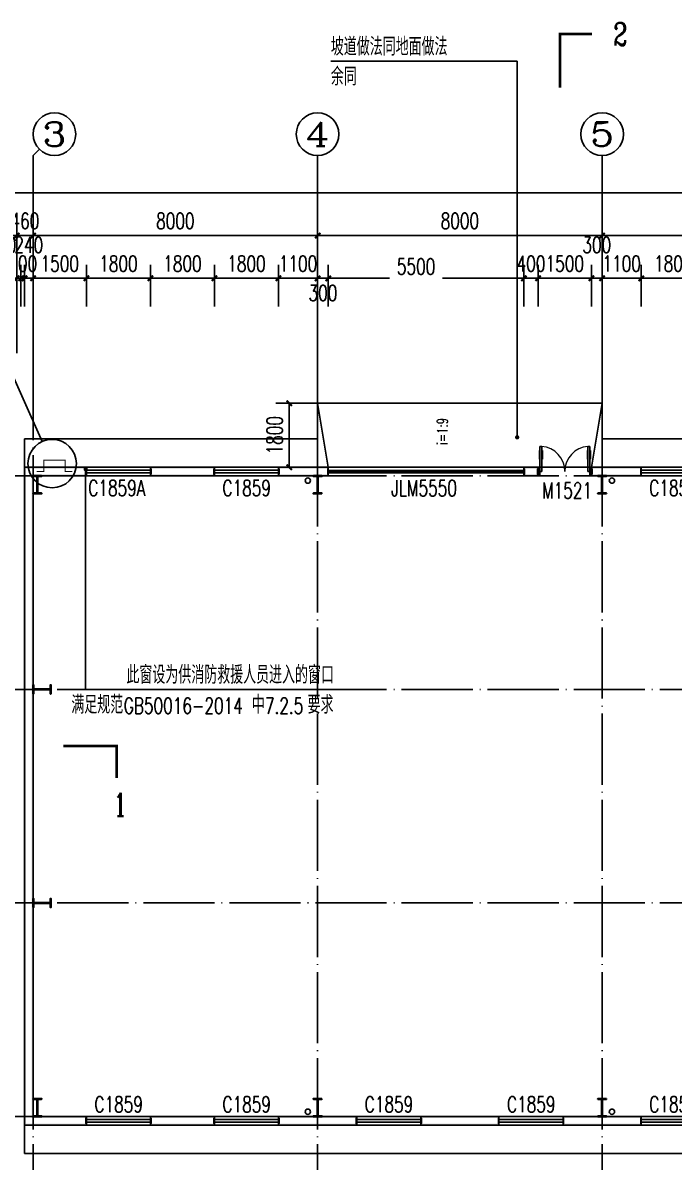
# Model space of a CAD drawing. Header units: millimetres. Extents: x 4279522 to 4437387, y 18981343 to 19528009.
# Drawn here: x 4354752 to 4373069, y 19355522 to 19387533 of the extents above; entities that cross this region are included whole.
import ezdxf
from ezdxf.enums import TextEntityAlignment as Align

# ---------------------------------------------------------------- set-up
doc = ezdxf.new("R2010")
doc.units = ezdxf.units.MM
doc.header["$LTSCALE"] = 1000
doc.header["$MEASUREMENT"] = 0
doc.linetypes.add('DASH', pattern=[0.35, 0.25, -0.1])
doc.linetypes.add('DOTE', pattern=[2.42, 2, -0.2, 0.02, -0.2])
doc.layers.get('Defpoints').update_dxf_attribs({"color": 1})
for name, color, linetype in [('AXIS_TEXT', 7, 'Continuous'), ('AXIS_外部', 171, 'Continuous'), ('DIM_IDEN', 171, 'Continuous'), ('DIM_LEAD', 145, 'Continuous'), ('DIM_SYMB', 165, 'Continuous'), ('DOOR_FIRE', 140, 'Continuous'), ('DOOR_FIRE_TEXT', 7, 'Continuous'), ('DOTE', 250, 'DOTE'), ('GROUND', 150, 'Continuous'), ('PUB_DIM', 161, 'Continuous'), ('PUB_TEXT', 7, 'Continuous'), ('PUB_WALL', 9, 'Continuous'), ('VPIPE-雨水', 4, 'Continuous'), ('WALL', 9, 'Continuous'), ('WINDOW', 140, 'Continuous'), ('WINDOW_TEXT', 7, 'Continuous')]:
    doc.layers.add(name, color=color, linetype=linetype)
doc.layers.add('Pkpm_柱子', color=3, linetype='Continuous', lineweight=35)
doc.styles.add('_TCH_AXIS', font='COMPLEX', dxfattribs={"bigfont": 'GBCBIG'})
doc.styles.add('_TCH_DIM', font='SIMPLEX', dxfattribs={"bigfont": 'GBCBIG'})
doc.styles.add('_TCH_DIM_T3', font='SIMPLEX', dxfattribs={"width": 0.705882, "bigfont": 'GBCBIG'})
doc.styles.add('_TCH_LABEL', font='COMPLEX', dxfattribs={"bigfont": 'GBCBIG'})
doc.styles.add('_TCH_WINDOW', font='SIMPLEX', dxfattribs={"height": 3.5, "bigfont": 'GBCBIG'})
doc.styles.add('COMPLEX', font='COMPLEX')
doc.dimstyles.new('_TCH_ARCH&&150', dxfattribs={"dimtxt": 446.25, "dimasz": 150, "dimexe": 375, "dimexo": 450, "dimgap": 189.375, "dimtad": 1, "dimdec": 0, "dimzin": 0, "dimdsep": 46, "dimtxsty": '_TCH_DIM_T3', "dimblk": 'ARCHTICK', "dimcen": 0.09, "dimclrt": 7, "dimazin": 2, "dimtfac": 1, "dimtdec": 0, "dimtix": 1, "dimtmove": 2, "dimatfit": 3, "dimfxl": 0, "dimtolj": 1, "dimtzin": 0, "dimarcsym": 0})

# ---------------------------------------------------------------- blocks, each defined once
blk = doc.blocks.new('_ArchTick')
at = {"color": 0, "linetype": 'ByBlock', "const_width": 0.4}
blk.add_lwpolyline([(-0.5, -0.5), (0.5, 0.5)], dxfattribs=at)
blk = doc.blocks.new('*D316')
at = {"layer": 'Defpoints', "color": 0}
for p in [(4362246, 19376845), (4363492, 19376845), (4363492, 19375045)]:
    blk.add_point(p, dxfattribs=at)
at = {"layer": 'PUB_DIM', "color": 0, "lineweight": -2}
for p, q in [((4363042, 19376845), (4361871, 19376845)), ((4362246, 19375045), (4362246, 19376845)), ((4363042, 19375045), (4361871, 19375045))]:
    blk.add_line(p, q, dxfattribs=at)
at = {"layer": 'PUB_DIM', "color": 0, "lineweight": -2, "xscale": 150, "yscale": 150, "zscale": 150}
for p, rotation in [((4362246, 19376845), 90), ((4362246, 19375045), 270)]:
    blk.add_blockref('_ArchTick', p, dxfattribs=dict(at, rotation=rotation))
at = {"layer": 'PUB_DIM', "color": 7, "insert": (4361834, 19375945), "char_height": 446.2, "attachment_point": 5, "rotation": 90, "style": '_TCH_DIM_T3'}
blk.add_mtext('\\A1;1800', dxfattribs=at)
blk = doc.blocks.new('*D348')
at = {"layer": 'Defpoints', "color": 0}
for p in [(4373942, 19380355), (4372142, 19379109), (4373942, 19379109)]:
    blk.add_point(p, dxfattribs=at)
at = {"layer": 'PUB_DIM', "color": 0, "lineweight": -2}
for p, q in [((4372142, 19379559), (4372142, 19380730)), ((4373942, 19379559), (4373942, 19380730)), ((4372142, 19380355), (4373942, 19380355))]:
    blk.add_line(p, q, dxfattribs=at)
at = {"layer": 'PUB_DIM', "color": 0, "lineweight": -2, "xscale": 150, "yscale": 150, "zscale": 150, "rotation": 180}
blk.add_blockref('_ArchTick', (4372142, 19380355), dxfattribs=at)
at = {"layer": 'PUB_DIM', "color": 0, "lineweight": -2, "xscale": 150, "yscale": 150, "zscale": 150}
blk.add_blockref('_ArchTick', (4373942, 19380355), dxfattribs=at)
at = {"layer": 'PUB_DIM', "color": 7, "insert": (4373042, 19380767), "char_height": 446.2, "attachment_point": 5, "style": '_TCH_DIM_T3'}
blk.add_mtext('\\A1;1800', dxfattribs=at)
blk = doc.blocks.new('*D349')
at = {"layer": 'Defpoints', "color": 0}
for p in [(4372142, 19380355), (4371042, 19379109), (4372142, 19379109)]:
    blk.add_point(p, dxfattribs=at)
at = {"layer": 'PUB_DIM', "color": 0, "lineweight": -2}
for p, q in [((4371042, 19379559), (4371042, 19380730)), ((4372142, 19379559), (4372142, 19380730)), ((4371042, 19380355), (4370892, 19380355)), ((4371042, 19380355), (4372142, 19380355)), ((4372142, 19380355), (4372292, 19380355))]:
    blk.add_line(p, q, dxfattribs=at)
at = {"layer": 'PUB_DIM', "color": 0, "lineweight": -2, "xscale": 150, "yscale": 150, "zscale": 150}
blk.add_blockref('_ArchTick', (4371042, 19380355), dxfattribs=at)
at = {"layer": 'PUB_DIM', "color": 0, "lineweight": -2, "xscale": 150, "yscale": 150, "zscale": 150, "rotation": 180}
blk.add_blockref('_ArchTick', (4372142, 19380355), dxfattribs=at)
at = {"layer": 'PUB_DIM', "color": 7, "insert": (4371592, 19380767), "char_height": 446.2, "attachment_point": 5, "style": '_TCH_DIM_T3'}
blk.add_mtext('\\A1;1100', dxfattribs=at)
blk = doc.blocks.new('*D350')
at = {"layer": 'Defpoints', "color": 0}
for p in [(4371042, 19380355), (4370742, 19379109), (4371042, 19379109)]:
    blk.add_point(p, dxfattribs=at)
at = {"layer": 'PUB_DIM', "color": 0, "lineweight": -2}
for p, q in [((4370742, 19379559), (4370742, 19380730)), ((4371042, 19379559), (4371042, 19380730)), ((4370742, 19380355), (4370592, 19380355)), ((4370742, 19380355), (4371042, 19380355)), ((4371042, 19380355), (4371192, 19380355))]:
    blk.add_line(p, q, dxfattribs=at)
at = {"layer": 'PUB_DIM', "color": 0, "lineweight": -2, "xscale": 150, "yscale": 150, "zscale": 150}
blk.add_blockref('_ArchTick', (4370742, 19380355), dxfattribs=at)
at = {"layer": 'PUB_DIM', "color": 0, "lineweight": -2, "xscale": 150, "yscale": 150, "zscale": 150, "rotation": 180}
blk.add_blockref('_ArchTick', (4371042, 19380355), dxfattribs=at)
at = {"layer": 'PUB_DIM', "color": 7, "insert": (4370892, 19381292), "char_height": 446.2, "attachment_point": 5, "style": '_TCH_DIM_T3'}
blk.add_mtext('\\A1;300', dxfattribs=at)
blk = doc.blocks.new('*D351')
at = {"layer": 'Defpoints', "color": 0}
for p in [(4370742, 19380355), (4369242, 19379109), (4370742, 19379109)]:
    blk.add_point(p, dxfattribs=at)
at = {"layer": 'PUB_DIM', "color": 0, "lineweight": -2}
for p, q in [((4369242, 19379559), (4369242, 19380730)), ((4370742, 19379559), (4370742, 19380730)), ((4369242, 19380355), (4370742, 19380355))]:
    blk.add_line(p, q, dxfattribs=at)
at = {"layer": 'PUB_DIM', "color": 0, "lineweight": -2, "xscale": 150, "yscale": 150, "zscale": 150, "rotation": 180}
blk.add_blockref('_ArchTick', (4369242, 19380355), dxfattribs=at)
at = {"layer": 'PUB_DIM', "color": 0, "lineweight": -2, "xscale": 150, "yscale": 150, "zscale": 150}
blk.add_blockref('_ArchTick', (4370742, 19380355), dxfattribs=at)
at = {"layer": 'PUB_DIM', "color": 7, "insert": (4369992, 19380767), "char_height": 446.2, "attachment_point": 5, "style": '_TCH_DIM_T3'}
blk.add_mtext('\\A1;1500', dxfattribs=at)
blk = doc.blocks.new('*D352')
at = {"layer": 'Defpoints', "color": 0}
for p in [(4369242, 19380355), (4368842, 19379109), (4369242, 19379109)]:
    blk.add_point(p, dxfattribs=at)
at = {"layer": 'PUB_DIM', "color": 0, "lineweight": -2}
for p, q in [((4368842, 19379559), (4368842, 19380730)), ((4369242, 19379559), (4369242, 19380730)), ((4368842, 19380355), (4368692, 19380355)), ((4368842, 19380355), (4369242, 19380355)), ((4369242, 19380355), (4369392, 19380355))]:
    blk.add_line(p, q, dxfattribs=at)
at = {"layer": 'PUB_DIM', "color": 0, "lineweight": -2, "xscale": 150, "yscale": 150, "zscale": 150}
blk.add_blockref('_ArchTick', (4368842, 19380355), dxfattribs=at)
at = {"layer": 'PUB_DIM', "color": 0, "lineweight": -2, "xscale": 150, "yscale": 150, "zscale": 150, "rotation": 180}
blk.add_blockref('_ArchTick', (4369242, 19380355), dxfattribs=at)
at = {"layer": 'PUB_DIM', "color": 7, "insert": (4369042, 19380767), "char_height": 446.2, "attachment_point": 5, "style": '_TCH_DIM_T3'}
blk.add_mtext('\\A1;400', dxfattribs=at)
blk = doc.blocks.new('*D353')
at = {"layer": 'Defpoints', "color": 0}
for p in [(4368842, 19380355), (4363342, 19379109), (4368842, 19379109)]:
    blk.add_point(p, dxfattribs=at)
at = {"layer": 'PUB_DIM', "color": 0, "lineweight": -2}
for p, q in [((4363342, 19379559), (4363342, 19380730)), ((4368842, 19379559), (4368842, 19380730)), ((4363342, 19380355), (4365067, 19380355)), ((4368842, 19380355), (4366555, 19380355))]:
    blk.add_line(p, q, dxfattribs=at)
at = {"layer": 'PUB_DIM', "color": 0, "lineweight": -2, "xscale": 150, "yscale": 150, "zscale": 150, "rotation": 180}
blk.add_blockref('_ArchTick', (4363342, 19380355), dxfattribs=at)
at = {"layer": 'PUB_DIM', "color": 0, "lineweight": -2, "xscale": 150, "yscale": 150, "zscale": 150}
blk.add_blockref('_ArchTick', (4368842, 19380355), dxfattribs=at)
at = {"layer": 'PUB_DIM', "color": 7, "insert": (4365811, 19380685), "char_height": 446.2, "attachment_point": 5, "style": '_TCH_DIM_T3'}
blk.add_mtext('\\A1;5500', dxfattribs=at)
blk = doc.blocks.new('*D354')
at = {"layer": 'Defpoints', "color": 0}
for p in [(4363342, 19380355), (4363042, 19379109), (4363342, 19379109)]:
    blk.add_point(p, dxfattribs=at)
at = {"layer": 'PUB_DIM', "color": 0, "lineweight": -2}
for p, q in [((4363042, 19379559), (4363042, 19380730)), ((4363342, 19379559), (4363342, 19380730)), ((4363042, 19380355), (4362892, 19380355)), ((4363042, 19380355), (4363342, 19380355)), ((4363342, 19380355), (4363492, 19380355))]:
    blk.add_line(p, q, dxfattribs=at)
at = {"layer": 'PUB_DIM', "color": 0, "lineweight": -2, "xscale": 150, "yscale": 150, "zscale": 150}
blk.add_blockref('_ArchTick', (4363042, 19380355), dxfattribs=at)
at = {"layer": 'PUB_DIM', "color": 0, "lineweight": -2, "xscale": 150, "yscale": 150, "zscale": 150, "rotation": 180}
blk.add_blockref('_ArchTick', (4363342, 19380355), dxfattribs=at)
at = {"layer": 'PUB_DIM', "color": 7, "insert": (4363192, 19379942), "char_height": 446.2, "attachment_point": 5, "style": '_TCH_DIM_T3'}
blk.add_mtext('\\A1;300', dxfattribs=at)
blk = doc.blocks.new('*D355')
at = {"layer": 'Defpoints', "color": 0}
for p in [(4363042, 19380355), (4361942, 19379109), (4363042, 19379109)]:
    blk.add_point(p, dxfattribs=at)
at = {"layer": 'PUB_DIM', "color": 0, "lineweight": -2}
for p, q in [((4361942, 19379559), (4361942, 19380730)), ((4363042, 19379559), (4363042, 19380730)), ((4361942, 19380355), (4361792, 19380355)), ((4361942, 19380355), (4363042, 19380355)), ((4363042, 19380355), (4363192, 19380355))]:
    blk.add_line(p, q, dxfattribs=at)
at = {"layer": 'PUB_DIM', "color": 0, "lineweight": -2, "xscale": 150, "yscale": 150, "zscale": 150}
blk.add_blockref('_ArchTick', (4361942, 19380355), dxfattribs=at)
at = {"layer": 'PUB_DIM', "color": 0, "lineweight": -2, "xscale": 150, "yscale": 150, "zscale": 150, "rotation": 180}
blk.add_blockref('_ArchTick', (4363042, 19380355), dxfattribs=at)
at = {"layer": 'PUB_DIM', "color": 7, "insert": (4362492, 19380767), "char_height": 446.2, "attachment_point": 5, "style": '_TCH_DIM_T3'}
blk.add_mtext('\\A1;1100', dxfattribs=at)
blk = doc.blocks.new('*D356')
at = {"layer": 'Defpoints', "color": 0}
for p in [(4361942, 19380355), (4360142, 19379109), (4361942, 19379109)]:
    blk.add_point(p, dxfattribs=at)
at = {"layer": 'PUB_DIM', "color": 0, "lineweight": -2}
for p, q in [((4360142, 19379559), (4360142, 19380730)), ((4361942, 19379559), (4361942, 19380730)), ((4360142, 19380355), (4361942, 19380355))]:
    blk.add_line(p, q, dxfattribs=at)
at = {"layer": 'PUB_DIM', "color": 0, "lineweight": -2, "xscale": 150, "yscale": 150, "zscale": 150, "rotation": 180}
blk.add_blockref('_ArchTick', (4360142, 19380355), dxfattribs=at)
at = {"layer": 'PUB_DIM', "color": 0, "lineweight": -2, "xscale": 150, "yscale": 150, "zscale": 150}
blk.add_blockref('_ArchTick', (4361942, 19380355), dxfattribs=at)
at = {"layer": 'PUB_DIM', "color": 7, "insert": (4361042, 19380767), "char_height": 446.2, "attachment_point": 5, "style": '_TCH_DIM_T3'}
blk.add_mtext('\\A1;1800', dxfattribs=at)
blk = doc.blocks.new('*D357')
at = {"layer": 'Defpoints', "color": 0}
for p in [(4360142, 19380355), (4358342, 19379109), (4360142, 19379109)]:
    blk.add_point(p, dxfattribs=at)
at = {"layer": 'PUB_DIM', "color": 0, "lineweight": -2}
for p, q in [((4358342, 19379559), (4358342, 19380730)), ((4360142, 19379559), (4360142, 19380730)), ((4358342, 19380355), (4360142, 19380355))]:
    blk.add_line(p, q, dxfattribs=at)
at = {"layer": 'PUB_DIM', "color": 0, "lineweight": -2, "xscale": 150, "yscale": 150, "zscale": 150, "rotation": 180}
blk.add_blockref('_ArchTick', (4358342, 19380355), dxfattribs=at)
at = {"layer": 'PUB_DIM', "color": 0, "lineweight": -2, "xscale": 150, "yscale": 150, "zscale": 150}
blk.add_blockref('_ArchTick', (4360142, 19380355), dxfattribs=at)
at = {"layer": 'PUB_DIM', "color": 7, "insert": (4359242, 19380767), "char_height": 446.2, "attachment_point": 5, "style": '_TCH_DIM_T3'}
blk.add_mtext('\\A1;1800', dxfattribs=at)
blk = doc.blocks.new('*D358')
at = {"layer": 'Defpoints', "color": 0}
for p in [(4358342, 19380355), (4356542, 19379109), (4358342, 19379109)]:
    blk.add_point(p, dxfattribs=at)
at = {"layer": 'PUB_DIM', "color": 0, "lineweight": -2}
for p, q in [((4356542, 19379559), (4356542, 19380730)), ((4358342, 19379559), (4358342, 19380730)), ((4356542, 19380355), (4358342, 19380355))]:
    blk.add_line(p, q, dxfattribs=at)
at = {"layer": 'PUB_DIM', "color": 0, "lineweight": -2, "xscale": 150, "yscale": 150, "zscale": 150, "rotation": 180}
blk.add_blockref('_ArchTick', (4356542, 19380355), dxfattribs=at)
at = {"layer": 'PUB_DIM', "color": 0, "lineweight": -2, "xscale": 150, "yscale": 150, "zscale": 150}
blk.add_blockref('_ArchTick', (4358342, 19380355), dxfattribs=at)
at = {"layer": 'PUB_DIM', "color": 7, "insert": (4357442, 19380767), "char_height": 446.2, "attachment_point": 5, "style": '_TCH_DIM_T3'}
blk.add_mtext('\\A1;1800', dxfattribs=at)
blk = doc.blocks.new('*D359')
at = {"layer": 'Defpoints', "color": 0}
for p in [(4356542, 19380355), (4355042, 19379109), (4356542, 19379109)]:
    blk.add_point(p, dxfattribs=at)
at = {"layer": 'PUB_DIM', "color": 0, "lineweight": -2}
for p, q in [((4355042, 19379559), (4355042, 19380730)), ((4356542, 19379559), (4356542, 19380730)), ((4355042, 19380355), (4356542, 19380355))]:
    blk.add_line(p, q, dxfattribs=at)
at = {"layer": 'PUB_DIM', "color": 0, "lineweight": -2, "xscale": 150, "yscale": 150, "zscale": 150, "rotation": 180}
blk.add_blockref('_ArchTick', (4355042, 19380355), dxfattribs=at)
at = {"layer": 'PUB_DIM', "color": 0, "lineweight": -2, "xscale": 150, "yscale": 150, "zscale": 150}
blk.add_blockref('_ArchTick', (4356542, 19380355), dxfattribs=at)
at = {"layer": 'PUB_DIM', "color": 7, "insert": (4355792, 19380767), "char_height": 446.2, "attachment_point": 5, "style": '_TCH_DIM_T3'}
blk.add_mtext('\\A1;1500', dxfattribs=at)
blk = doc.blocks.new('*D360')
at = {"layer": 'Defpoints', "color": 0}
for p in [(4355042, 19380355), (4354802, 19379109), (4355042, 19379109)]:
    blk.add_point(p, dxfattribs=at)
at = {"layer": 'PUB_DIM', "color": 0, "lineweight": -2}
for p, q in [((4354802, 19379559), (4354802, 19380730)), ((4355042, 19379559), (4355042, 19380730)), ((4354802, 19380355), (4354652, 19380355)), ((4354802, 19380355), (4355042, 19380355)), ((4355042, 19380355), (4355192, 19380355))]:
    blk.add_line(p, q, dxfattribs=at)
at = {"layer": 'PUB_DIM', "color": 0, "lineweight": -2, "xscale": 150, "yscale": 150, "zscale": 150}
blk.add_blockref('_ArchTick', (4354802, 19380355), dxfattribs=at)
at = {"layer": 'PUB_DIM', "color": 0, "lineweight": -2, "xscale": 150, "yscale": 150, "zscale": 150, "rotation": 180}
blk.add_blockref('_ArchTick', (4355042, 19380355), dxfattribs=at)
at = {"layer": 'PUB_DIM', "color": 7, "insert": (4354922, 19381292), "char_height": 446.2, "attachment_point": 5, "style": '_TCH_DIM_T3'}
blk.add_mtext('\\A1;240', dxfattribs=at)
blk = doc.blocks.new('*D361')
at = {"layer": 'Defpoints', "color": 0}
for p in [(4354802, 19380355), (4354702, 19379109), (4354802, 19379109)]:
    blk.add_point(p, dxfattribs=at)
at = {"layer": 'PUB_DIM', "color": 0, "lineweight": -2}
for p, q in [((4354702, 19379559), (4354702, 19380730)), ((4354802, 19379559), (4354802, 19380730)), ((4354702, 19380355), (4354552, 19380355)), ((4354702, 19380355), (4354802, 19380355)), ((4354802, 19380355), (4354952, 19380355))]:
    blk.add_line(p, q, dxfattribs=at)
at = {"layer": 'PUB_DIM', "color": 0, "lineweight": -2, "xscale": 150, "yscale": 150, "zscale": 150}
blk.add_blockref('_ArchTick', (4354702, 19380355), dxfattribs=at)
at = {"layer": 'PUB_DIM', "color": 0, "lineweight": -2, "xscale": 150, "yscale": 150, "zscale": 150, "rotation": 180}
blk.add_blockref('_ArchTick', (4354802, 19380355), dxfattribs=at)
at = {"layer": 'PUB_DIM', "color": 7, "insert": (4354752, 19380767), "char_height": 446.2, "attachment_point": 5, "style": '_TCH_DIM_T3'}
blk.add_mtext('\\A1;100', dxfattribs=at)
blk = doc.blocks.new('*D362')
at = {"layer": 'Defpoints', "color": 0}
for p in [(4354702, 19380355), (4354582, 19379109), (4354702, 19379109)]:
    blk.add_point(p, dxfattribs=at)
at = {"layer": 'PUB_DIM', "color": 0, "lineweight": -2}
for p, q in [((4354582, 19379559), (4354582, 19380730)), ((4354702, 19379559), (4354702, 19380730)), ((4354582, 19380355), (4354432, 19380355)), ((4354582, 19380355), (4354702, 19380355)), ((4354702, 19380355), (4354852, 19380355))]:
    blk.add_line(p, q, dxfattribs=at)
at = {"layer": 'PUB_DIM', "color": 0, "lineweight": -2, "xscale": 150, "yscale": 150, "zscale": 150}
blk.add_blockref('_ArchTick', (4354582, 19380355), dxfattribs=at)
at = {"layer": 'PUB_DIM', "color": 0, "lineweight": -2, "xscale": 150, "yscale": 150, "zscale": 150, "rotation": 180}
blk.add_blockref('_ArchTick', (4354702, 19380355), dxfattribs=at)
at = {"layer": 'PUB_DIM', "color": 7, "insert": (4354165, 19381292), "char_height": 446.2, "attachment_point": 5, "style": '_TCH_DIM_T3'}
blk.add_mtext('\\A1;120', dxfattribs=at)
blk = doc.blocks.new('*D367')
at = {"layer": 'AXIS_外部', "color": 0, "lineweight": -2}
for p, q in [((4354582, 19378255), (4354582, 19381930)), ((4355042, 19378255), (4355042, 19381930)), ((4354582, 19381555), (4354432, 19381555)), ((4354582, 19381555), (4355042, 19381555)), ((4355042, 19381555), (4355192, 19381555))]:
    blk.add_line(p, q, dxfattribs=at)
at = {"layer": 'Defpoints', "color": 0}
for p in [(4355042, 19381555), (4354582, 19377805), (4355042, 19377805)]:
    blk.add_point(p, dxfattribs=at)
at = {"layer": 'AXIS_外部', "color": 0, "lineweight": -2, "xscale": 150, "yscale": 150, "zscale": 150}
blk.add_blockref('_ArchTick', (4354582, 19381555), dxfattribs=at)
at = {"layer": 'AXIS_外部', "color": 0, "lineweight": -2, "xscale": 150, "yscale": 150, "zscale": 150, "rotation": 180}
blk.add_blockref('_ArchTick', (4355042, 19381555), dxfattribs=at)
at = {"layer": 'AXIS_外部', "color": 7, "insert": (4354812, 19381967), "char_height": 446.2, "attachment_point": 5, "style": '_TCH_DIM_T3'}
blk.add_mtext('\\A1;460', dxfattribs=at)
blk = doc.blocks.new('*D368')
at = {"layer": 'AXIS_外部', "color": 0, "lineweight": -2}
for p, q in [((4355042, 19378255), (4355042, 19381930)), ((4363042, 19378255), (4363042, 19381930)), ((4355042, 19381555), (4363042, 19381555))]:
    blk.add_line(p, q, dxfattribs=at)
at = {"layer": 'Defpoints', "color": 0}
for p in [(4363042, 19381555), (4355042, 19377805), (4363042, 19377805)]:
    blk.add_point(p, dxfattribs=at)
at = {"layer": 'AXIS_外部', "color": 0, "lineweight": -2, "xscale": 150, "yscale": 150, "zscale": 150, "rotation": 180}
blk.add_blockref('_ArchTick', (4355042, 19381555), dxfattribs=at)
at = {"layer": 'AXIS_外部', "color": 0, "lineweight": -2, "xscale": 150, "yscale": 150, "zscale": 150}
blk.add_blockref('_ArchTick', (4363042, 19381555), dxfattribs=at)
at = {"layer": 'AXIS_外部', "color": 7, "insert": (4359042, 19381967), "char_height": 446.2, "attachment_point": 5, "style": '_TCH_DIM_T3'}
blk.add_mtext('\\A1;8000', dxfattribs=at)
blk = doc.blocks.new('*D369')
at = {"layer": 'AXIS_外部', "color": 0, "lineweight": -2}
for p, q in [((4363042, 19378255), (4363042, 19381930)), ((4371042, 19378255), (4371042, 19381930)), ((4363042, 19381555), (4371042, 19381555))]:
    blk.add_line(p, q, dxfattribs=at)
at = {"layer": 'Defpoints', "color": 0}
for p in [(4371042, 19381555), (4363042, 19377805), (4371042, 19377805)]:
    blk.add_point(p, dxfattribs=at)
at = {"layer": 'AXIS_外部', "color": 0, "lineweight": -2, "xscale": 150, "yscale": 150, "zscale": 150, "rotation": 180}
blk.add_blockref('_ArchTick', (4363042, 19381555), dxfattribs=at)
at = {"layer": 'AXIS_外部', "color": 0, "lineweight": -2, "xscale": 150, "yscale": 150, "zscale": 150}
blk.add_blockref('_ArchTick', (4371042, 19381555), dxfattribs=at)
at = {"layer": 'AXIS_外部', "color": 7, "insert": (4367042, 19381967), "char_height": 446.2, "attachment_point": 5, "style": '_TCH_DIM_T3'}
blk.add_mtext('\\A1;8000', dxfattribs=at)
blk = doc.blocks.new('*D370')
at = {"layer": 'AXIS_外部', "color": 0, "lineweight": -2}
for p, q in [((4371042, 19378255), (4371042, 19381930)), ((4379042, 19378255), (4379042, 19381930)), ((4371042, 19381555), (4379042, 19381555))]:
    blk.add_line(p, q, dxfattribs=at)
at = {"layer": 'Defpoints', "color": 0}
for p in [(4379042, 19381555), (4371042, 19377805), (4379042, 19377805)]:
    blk.add_point(p, dxfattribs=at)
at = {"layer": 'AXIS_外部', "color": 0, "lineweight": -2, "xscale": 150, "yscale": 150, "zscale": 150, "rotation": 180}
blk.add_blockref('_ArchTick', (4371042, 19381555), dxfattribs=at)
at = {"layer": 'AXIS_外部', "color": 0, "lineweight": -2, "xscale": 150, "yscale": 150, "zscale": 150}
blk.add_blockref('_ArchTick', (4379042, 19381555), dxfattribs=at)
at = {"layer": 'AXIS_外部', "color": 7, "insert": (4375042, 19381967), "char_height": 446.2, "attachment_point": 5, "style": '_TCH_DIM_T3'}
blk.add_mtext('\\A1;8000', dxfattribs=at)
blk = doc.blocks.new('*D376')
at = {"layer": 'AXIS_外部', "color": 0, "lineweight": -2}
for p, q in [((4348582, 19378255), (4348582, 19383130)), ((4411282, 19378255), (4411282, 19383130)), ((4348582, 19382755), (4411282, 19382755))]:
    blk.add_line(p, q, dxfattribs=at)
at = {"layer": 'Defpoints', "color": 0}
for p in [(4411282, 19382755), (4348582, 19377805), (4411282, 19377805)]:
    blk.add_point(p, dxfattribs=at)
at = {"layer": 'AXIS_外部', "color": 0, "lineweight": -2, "xscale": 150, "yscale": 150, "zscale": 150, "rotation": 180}
blk.add_blockref('_ArchTick', (4348582, 19382755), dxfattribs=at)
at = {"layer": 'AXIS_外部', "color": 0, "lineweight": -2, "xscale": 150, "yscale": 150, "zscale": 150}
blk.add_blockref('_ArchTick', (4411282, 19382755), dxfattribs=at)
at = {"layer": 'AXIS_外部', "color": 7, "insert": (4379932, 19383167), "char_height": 446.2, "attachment_point": 5, "style": '_TCH_DIM_T3'}
blk.add_mtext('\\A1;62700', dxfattribs=at)
blk = doc.blocks.new('$WINLIB2D$00000001')
for p, q in [((-0.5, 0.5), (0.5, 0.5)), ((-0.5, 0.5), (-0.5, -0.5)), ((0.5, -0.5), (0.5, 0.5)), ((0.5, 0.167), (-0.5, 0.167)), ((0.5, -0.167), (-0.5, -0.167)), ((-0.5, -0.5), (0.5, -0.5))]:
    blk.add_line(p, q)
blk = doc.blocks.new('_AXISO')
blk.add_circle((0, 0), 0.5)
at = {"layer": 'AXIS_TEXT', "style": 'COMPLEX', "width": 1.041667}
blk.add_attdef('A', text='', height=0.56, dxfattribs=at).set_placement((-0.25, -0.28), (0.25, -0.28), align=Align.FIT)
blk = doc.blocks.new('$DorLib2D$00000213')
at = {"color": 0, "linetype": 'DASH', "const_width": 0.02}
blk.add_lwpolyline([(0.5, 0), (-0.5, 0)], dxfattribs=at)
blk = doc.blocks.new('$DorLib2D$00000011')
for p, q in [((-0.467, 0.471), (-0.467, -0.062)), ((-0.467, 0.471), (-0.433, 0.471)), ((-0.433, 0.471), (-0.433, 0.004)), ((0.433, 0.471), (0.433, 0.004)), ((0.467, 0.471), (0.433, 0.471)), ((0.467, 0.471), (0.467, -0.062)), ((-0.483, 0.396), (-0.467, 0.396)), ((-0.483, 0.235), (-0.467, 0.235)), ((-0.417, 0.396), (-0.433, 0.396)), ((-0.417, 0.235), (-0.433, 0.235)), ((0.417, 0.396), (0.433, 0.396)), ((0.417, 0.235), (0.433, 0.235)), ((0.483, 0.396), (0.467, 0.396)), ((0.483, 0.235), (0.467, 0.235)), ((-0.5, 0.004), (-0.433, 0.004)), ((-0.5, 0.004), (-0.5, -0.062)), ((0.5, 0.004), (0.433, 0.004)), ((0.5, 0.004), (0.5, -0.062)), ((-0.5, -0.062), (-0.467, -0.062)), ((0.5, -0.062), (0.467, -0.062))]:
    blk.add_line(p, q)
at = {"lineweight": 13}
for p, q in [((-0.483, 0.396), (-0.483, 0.235)), ((-0.417, 0.396), (-0.417, 0.235)), ((0.417, 0.396), (0.417, 0.235)), ((0.483, 0.396), (0.483, 0.235))]:
    blk.add_line(p, q, dxfattribs=at)
for centre, start, end in [((-0.467, 0.004), 0, 85.904), ((0.467, 0.004), 94.096, 180)]:
    blk.add_arc(centre, 0.467, start, end, dxfattribs=at)

msp = doc.modelspace()

# ---------------------------------------------------------------- hatches: boundary and pattern name
at = {"layer": 'Pkpm_柱子'}
for points in [[(4355042.2, 19374304.9), (4355042.2, 19374316.9), (4355157.2, 19374316.9), (4355157.2, 19374792.9), (4355042.2, 19374792.9), (4355042.2, 19374804.9), (4355282.2, 19374804.9), (4355282.2, 19374792.9), (4355167.2, 19374792.9), (4355167.2, 19374316.9), (4355282.2, 19374316.9), (4355282.2, 19374304.9)], [(4363162.2, 19374304.9), (4363162.2, 19374316.9), (4363047.2, 19374316.9), (4363047.2, 19374792.9), (4363162.2, 19374792.9), (4363162.2, 19374804.9), (4362922.2, 19374804.9), (4362922.2, 19374792.9), (4363037.2, 19374792.9), (4363037.2, 19374316.9), (4362922.2, 19374316.9), (4362922.2, 19374304.9)], [(4371162.2, 19374304.9), (4371162.2, 19374316.9), (4371047.2, 19374316.9), (4371047.2, 19374792.9), (4371162.2, 19374792.9), (4371162.2, 19374804.9), (4370922.2, 19374804.9), (4370922.2, 19374792.9), (4371037.2, 19374792.9), (4371037.2, 19374316.9), (4370922.2, 19374316.9), (4370922.2, 19374304.9)], [(4355042.2, 19368684.9), (4355054.2, 19368684.9), (4355054.2, 19368799.9), (4355530.2, 19368799.9), (4355530.2, 19368684.9), (4355542.2, 19368684.9), (4355542.2, 19368924.9), (4355530.2, 19368924.9), (4355530.2, 19368809.9), (4355054.2, 19368809.9), (4355054.2, 19368924.9), (4355042.2, 19368924.9)], [(4355042.2, 19362684.9), (4355054.2, 19362684.9), (4355054.2, 19362799.9), (4355530.2, 19362799.9), (4355530.2, 19362684.9), (4355542.2, 19362684.9), (4355542.2, 19362924.9), (4355530.2, 19362924.9), (4355530.2, 19362809.9), (4355054.2, 19362809.9), (4355054.2, 19362924.9), (4355042.2, 19362924.9)], [(4355042.2, 19357304.9), (4355042.2, 19357292.9), (4355157.2, 19357292.9), (4355157.2, 19356816.9), (4355042.2, 19356816.9), (4355042.2, 19356804.9), (4355282.2, 19356804.9), (4355282.2, 19356816.9), (4355167.2, 19356816.9), (4355167.2, 19357292.9), (4355282.2, 19357292.9), (4355282.2, 19357304.9)], [(4363162.2, 19357304.9), (4363162.2, 19357292.9), (4363047.2, 19357292.9), (4363047.2, 19356816.9), (4363162.2, 19356816.9), (4363162.2, 19356804.9), (4362922.2, 19356804.9), (4362922.2, 19356816.9), (4363037.2, 19356816.9), (4363037.2, 19357292.9), (4362922.2, 19357292.9), (4362922.2, 19357304.9)], [(4371162.2, 19357304.9), (4371162.2, 19357292.9), (4371047.2, 19357292.9), (4371047.2, 19356816.9), (4371162.2, 19356816.9), (4371162.2, 19356804.9), (4370922.2, 19356804.9), (4370922.2, 19356816.9), (4371037.2, 19356816.9), (4371037.2, 19357292.9), (4370922.2, 19357292.9), (4370922.2, 19357304.9)]]:
    msp.add_hatch(color=256, dxfattribs=at).paths.add_polyline_path(points)
at = {"layer": 'PUB_WALL'}
for points in [[(4356542.2, 19375044.9), (4354802.2, 19375044.9), (4354842.2, 19375004.9), (4356502.2, 19375004.9)], [(4354802.2, 19375044.9), (4354802.2, 19356564.9), (4354842.2, 19356604.9), (4354842.2, 19375004.9)], [(4356542.2, 19374804.9), (4356542.2, 19375044.9), (4356502.2, 19375004.9), (4356502.2, 19374844.9)], [(4360142.2, 19375044.9), (4358342.2, 19375044.9), (4358382.2, 19375004.9), (4360102.2, 19375004.9)], [(4358342.2, 19375044.9), (4358342.2, 19374804.9), (4358382.2, 19374844.9), (4358382.2, 19375004.9)], [(4360142.2, 19374804.9), (4360142.2, 19375044.9), (4360102.2, 19375004.9), (4360102.2, 19374844.9)], [(4363342.2, 19375044.9), (4361942.2, 19375044.9), (4361982.2, 19375004.9), (4363302.2, 19375004.9)], [(4361942.2, 19375044.9), (4361942.2, 19374804.9), (4361982.2, 19374844.9), (4361982.2, 19375004.9)], [(4363342.2, 19374804.9), (4363342.2, 19375044.9), (4363302.2, 19375004.9), (4363302.2, 19374844.9)], [(4369242.2, 19375044.9), (4368842.2, 19375044.9), (4368882.2, 19375004.9), (4369202.2, 19375004.9)], [(4368842.2, 19375044.9), (4368842.2, 19374804.9), (4368882.2, 19374844.9), (4368882.2, 19375004.9)], [(4369242.2, 19374804.9), (4369242.2, 19375044.9), (4369202.2, 19375004.9), (4369202.2, 19374844.9)], [(4372142.2, 19375044.9), (4370742.2, 19375044.9), (4370782.2, 19375004.9), (4372102.2, 19375004.9)], [(4370742.2, 19375044.9), (4370742.2, 19374804.9), (4370782.2, 19374844.9), (4370782.2, 19375004.9)], [(4372142.2, 19374804.9), (4372142.2, 19375044.9), (4372102.2, 19375004.9), (4372102.2, 19374844.9)], [(4355042.2, 19374804.9), (4356542.2, 19374804.9), (4356502.2, 19374844.9), (4355002.2, 19374844.9)], [(4355042.2, 19374804.9), (4355042.2, 19356804.9), (4355002.2, 19356764.9), (4355002.2, 19374844.9)], [(4358342.2, 19374804.9), (4360142.2, 19374804.9), (4360102.2, 19374844.9), (4358382.2, 19374844.9)], [(4361942.2, 19374804.9), (4363342.2, 19374804.9), (4363302.2, 19374844.9), (4361982.2, 19374844.9)], [(4368842.2, 19374804.9), (4369242.2, 19374804.9), (4369202.2, 19374844.9), (4368882.2, 19374844.9)], [(4370742.2, 19374804.9), (4372142.2, 19374804.9), (4372102.2, 19374844.9), (4370782.2, 19374844.9)], [(4356542.2, 19356804.9), (4355042.2, 19356804.9), (4355002.2, 19356764.9), (4356502.2, 19356764.9)], [(4356542.2, 19356564.9), (4356542.2, 19356804.9), (4356502.2, 19356764.9), (4356502.2, 19356604.9)], [(4360142.2, 19356804.9), (4358342.2, 19356804.9), (4358382.2, 19356764.9), (4360102.2, 19356764.9)], [(4358342.2, 19356804.9), (4358342.2, 19356564.9), (4358382.2, 19356604.9), (4358382.2, 19356764.9)], [(4360142.2, 19356564.9), (4360142.2, 19356804.9), (4360102.2, 19356764.9), (4360102.2, 19356604.9)], [(4364142.2, 19356804.9), (4361942.2, 19356804.9), (4361982.2, 19356764.9), (4364102.2, 19356764.9)], [(4361942.2, 19356804.9), (4361942.2, 19356564.9), (4361982.2, 19356604.9), (4361982.2, 19356764.9)], [(4364142.2, 19356564.9), (4364142.2, 19356804.9), (4364102.2, 19356764.9), (4364102.2, 19356604.9)], [(4368142.2, 19356804.9), (4365942.2, 19356804.9), (4365982.2, 19356764.9), (4368102.2, 19356764.9)], [(4365942.2, 19356804.9), (4365942.2, 19356564.9), (4365982.2, 19356604.9), (4365982.2, 19356764.9)], [(4368142.2, 19356564.9), (4368142.2, 19356804.9), (4368102.2, 19356764.9), (4368102.2, 19356604.9)], [(4372142.2, 19356804.9), (4369942.2, 19356804.9), (4369982.2, 19356764.9), (4372102.2, 19356764.9)], [(4369942.2, 19356804.9), (4369942.2, 19356564.9), (4369982.2, 19356604.9), (4369982.2, 19356764.9)], [(4372142.2, 19356564.9), (4372142.2, 19356804.9), (4372102.2, 19356764.9), (4372102.2, 19356604.9)], [(4354802.2, 19356564.9), (4356542.2, 19356564.9), (4356502.2, 19356604.9), (4354842.2, 19356604.9)], [(4358342.2, 19356564.9), (4360142.2, 19356564.9), (4360102.2, 19356604.9), (4358382.2, 19356604.9)], [(4361942.2, 19356564.9), (4364142.2, 19356564.9), (4364102.2, 19356604.9), (4361982.2, 19356604.9)], [(4365942.2, 19356564.9), (4368142.2, 19356564.9), (4368102.2, 19356604.9), (4365982.2, 19356604.9)], [(4369942.2, 19356564.9), (4372142.2, 19356564.9), (4372102.2, 19356604.9), (4369982.2, 19356604.9)]]:
    msp.add_hatch(color=256, dxfattribs=at).paths.add_polyline_path(points)

# ---------------------------------------------------------------- linework, layer by layer
at = {"const_width": 30}
msp.add_lwpolyline([(4356142.2, 19374924.9), (4355942.2, 19374924.9), (4355942.2, 19375244.9), (4355342.2, 19375244.9), (4355342.2, 19374924.9), (4355142.2, 19374924.9)], dxfattribs=at)
at = {"layer": 'AXIS_外部'}
for p, q in [((4355218, 19383980.6), (4355042.2, 19383804.9)), ((4355042.2, 19377804.9), (4355042.2, 19383804.9)), ((4363042.2, 19377804.9), (4363042.2, 19383804.9)), ((4371042.2, 19377804.9), (4371042.2, 19383804.9))]:
    msp.add_line(p, q, dxfattribs=at)
at = {"layer": 'DIM_IDEN', "color": 0}
msp.add_line((4355301.4, 19375769.3), (4354153.6, 19378334.8), dxfattribs=at)
msp.add_circle((4355579.1, 19375148.7), 679.9, dxfattribs=at)
at = {"layer": 'DIM_LEAD'}
for p, q in [((4368652.9, 19386454.2), (4363413.6, 19386454.2)), ((4368652.9, 19375887.7), (4368652.9, 19386454.2)), ((4356519.7, 19374993.2), (4356519.7, 19368804.9)), ((4356519.7, 19368804.9), (4363442.1, 19368804.9))]:
    msp.add_line(p, q, dxfattribs=at)
at = {"layer": 'DIM_LEAD', "const_width": 60}
for points in [[(4368652.9, 19375857.7, 1), (4368652.9, 19375917.7, 1)], [(4356519.7, 19375023.2, 1), (4356519.7, 19374963.2, 1)]]:
    msp.add_lwpolyline(points, format="xyb", close=True, dxfattribs=at)
at = {"layer": 'DIM_SYMB', "const_width": 75}
for points in [[(4370759.7, 19387214.4), (4369859.7, 19387214.4), (4369859.7, 19385714.4)], [(4355895.6, 19367216.4), (4357395.6, 19367216.4), (4357395.6, 19366316.4)]]:
    msp.add_lwpolyline(points, dxfattribs=at)
at = {"layer": 'DIM_SYMB'}
msp.add_lwpolyline([(4366801.9, 19375335.7, 0, 0, 0), (4366801.9, 19376498.6, 80, 0, 0), (4366801.9, 19376798.6, 0, 0, 0)], format="xyseb", dxfattribs=at)
at = {"layer": 'DOOR_FIRE'}
msp.add_line((4363342.2, 19375044.9), (4368842.2, 19375044.9), dxfattribs=at)
at = {"layer": 'DOTE'}
for p, q in [((4355042.2, 19377804.9), (4355042.2, 19353804.9)), ((4363042.2, 19377804.9), (4363042.2, 19353804.9)), ((4371042.2, 19377804.9), (4371042.2, 19353804.9)), ((4346042.2, 19374804.9), (4414042.2, 19374804.9)), ((4346042.2, 19368804.9), (4414042.2, 19368804.9)), ((4346042.2, 19362804.9), (4414042.2, 19362804.9)), ((4346042.2, 19356804.9), (4414042.2, 19356804.9))]:
    msp.add_line(p, q, dxfattribs=at)
at = {"layer": 'GROUND'}
for p, q in [((4371042.2, 19376844.9), (4363042.2, 19376844.9)), ((4363042.2, 19376844.9), (4363042.2, 19375044.9)), ((4363342.2, 19375044.9), (4363042.2, 19376844.9)), ((4370742.2, 19375044.9), (4371042.2, 19376844.9)), ((4371042.2, 19376844.9), (4371042.2, 19375044.9)), ((4354802.2, 19375050.8), (4354802.2, 19375844.9)), ((4371042.2, 19375044.9), (4363042.2, 19375044.9)), ((4354802.2, 19356564.9), (4354802.2, 19355764.9))]:
    msp.add_line(p, q, dxfattribs=at)
for points in [[(4354802.2, 19355764.9), (4412082.2, 19355764.9), (4412082.2, 19375844.9), (4403042.2, 19375844.9)], [(4363042.2, 19375844.9), (4354802.2, 19375844.9)], [(4395042.2, 19375844.9), (4371042.2, 19375844.9)]]:
    msp.add_lwpolyline(points, dxfattribs=at)
at = {"layer": 'Pkpm_柱子'}
for points in [[(4355042.2, 19374304.9), (4355042.2, 19374316.9), (4355157.2, 19374316.9), (4355157.2, 19374792.9), (4355042.2, 19374792.9), (4355042.2, 19374804.9), (4355282.2, 19374804.9), (4355282.2, 19374792.9), (4355167.2, 19374792.9), (4355167.2, 19374316.9), (4355282.2, 19374316.9), (4355282.2, 19374304.9)], [(4363162.2, 19374304.9), (4363162.2, 19374316.9), (4363047.2, 19374316.9), (4363047.2, 19374792.9), (4363162.2, 19374792.9), (4363162.2, 19374804.9), (4362922.2, 19374804.9), (4362922.2, 19374792.9), (4363037.2, 19374792.9), (4363037.2, 19374316.9), (4362922.2, 19374316.9), (4362922.2, 19374304.9)], [(4371162.2, 19374304.9), (4371162.2, 19374316.9), (4371047.2, 19374316.9), (4371047.2, 19374792.9), (4371162.2, 19374792.9), (4371162.2, 19374804.9), (4370922.2, 19374804.9), (4370922.2, 19374792.9), (4371037.2, 19374792.9), (4371037.2, 19374316.9), (4370922.2, 19374316.9), (4370922.2, 19374304.9)], [(4355042.2, 19368684.9), (4355054.2, 19368684.9), (4355054.2, 19368799.9), (4355530.2, 19368799.9), (4355530.2, 19368684.9), (4355542.2, 19368684.9), (4355542.2, 19368924.9), (4355530.2, 19368924.9), (4355530.2, 19368809.9), (4355054.2, 19368809.9), (4355054.2, 19368924.9), (4355042.2, 19368924.9)], [(4355042.2, 19362684.9), (4355054.2, 19362684.9), (4355054.2, 19362799.9), (4355530.2, 19362799.9), (4355530.2, 19362684.9), (4355542.2, 19362684.9), (4355542.2, 19362924.9), (4355530.2, 19362924.9), (4355530.2, 19362809.9), (4355054.2, 19362809.9), (4355054.2, 19362924.9), (4355042.2, 19362924.9)], [(4355042.2, 19357304.9), (4355042.2, 19357292.9), (4355157.2, 19357292.9), (4355157.2, 19356816.9), (4355042.2, 19356816.9), (4355042.2, 19356804.9), (4355282.2, 19356804.9), (4355282.2, 19356816.9), (4355167.2, 19356816.9), (4355167.2, 19357292.9), (4355282.2, 19357292.9), (4355282.2, 19357304.9)], [(4363162.2, 19357304.9), (4363162.2, 19357292.9), (4363047.2, 19357292.9), (4363047.2, 19356816.9), (4363162.2, 19356816.9), (4363162.2, 19356804.9), (4362922.2, 19356804.9), (4362922.2, 19356816.9), (4363037.2, 19356816.9), (4363037.2, 19357292.9), (4362922.2, 19357292.9), (4362922.2, 19357304.9)], [(4371162.2, 19357304.9), (4371162.2, 19357292.9), (4371047.2, 19357292.9), (4371047.2, 19356816.9), (4371162.2, 19356816.9), (4371162.2, 19356804.9), (4370922.2, 19356804.9), (4370922.2, 19356816.9), (4371037.2, 19356816.9), (4371037.2, 19357292.9), (4370922.2, 19357292.9), (4370922.2, 19357304.9)]]:
    msp.add_lwpolyline(points, close=True, dxfattribs=at)
at = {"layer": 'VPIPE-雨水', "linetype": 'Continuous'}
for centre in [(4362766.9, 19374670.6), (4371317.5, 19374670.6), (4362766.9, 19356939.2), (4371317.5, 19356939.2)]:
    msp.add_circle(centre, 75, dxfattribs=at)
at = {"layer": 'WALL'}
for p, q in [((4356542.2, 19375044.9), (4354802.2, 19375044.9)), ((4354802.2, 19375044.9), (4354802.2, 19356564.9)), ((4356542.2, 19374804.9), (4356542.2, 19375044.9)), ((4360142.2, 19375044.9), (4358342.2, 19375044.9)), ((4358342.2, 19375044.9), (4358342.2, 19374804.9)), ((4360142.2, 19374804.9), (4360142.2, 19375044.9)), ((4363342.2, 19375044.9), (4361942.2, 19375044.9)), ((4361942.2, 19375044.9), (4361942.2, 19374804.9)), ((4363342.2, 19374804.9), (4363342.2, 19375044.9)), ((4369242.2, 19375044.9), (4368842.2, 19375044.9)), ((4368842.2, 19375044.9), (4368842.2, 19374804.9)), ((4369242.2, 19374804.9), (4369242.2, 19375044.9)), ((4372142.2, 19375044.9), (4370742.2, 19375044.9)), ((4370742.2, 19375044.9), (4370742.2, 19374804.9)), ((4372142.2, 19374804.9), (4372142.2, 19375044.9)), ((4355042.2, 19374804.9), (4356542.2, 19374804.9)), ((4355042.2, 19374804.9), (4355042.2, 19356804.9)), ((4358342.2, 19374804.9), (4360142.2, 19374804.9)), ((4361942.2, 19374804.9), (4363342.2, 19374804.9)), ((4368842.2, 19374804.9), (4369242.2, 19374804.9)), ((4370742.2, 19374804.9), (4372142.2, 19374804.9)), ((4356542.2, 19356804.9), (4355042.2, 19356804.9)), ((4356542.2, 19356564.9), (4356542.2, 19356804.9)), ((4360142.2, 19356804.9), (4358342.2, 19356804.9)), ((4358342.2, 19356804.9), (4358342.2, 19356564.9)), ((4360142.2, 19356564.9), (4360142.2, 19356804.9)), ((4364142.2, 19356804.9), (4361942.2, 19356804.9)), ((4361942.2, 19356804.9), (4361942.2, 19356564.9)), ((4364142.2, 19356564.9), (4364142.2, 19356804.9)), ((4368142.2, 19356804.9), (4365942.2, 19356804.9)), ((4365942.2, 19356804.9), (4365942.2, 19356564.9)), ((4368142.2, 19356564.9), (4368142.2, 19356804.9)), ((4372142.2, 19356804.9), (4369942.2, 19356804.9)), ((4369942.2, 19356804.9), (4369942.2, 19356564.9)), ((4372142.2, 19356564.9), (4372142.2, 19356804.9)), ((4354802.2, 19356564.9), (4356542.2, 19356564.9)), ((4358342.2, 19356564.9), (4360142.2, 19356564.9)), ((4361942.2, 19356564.9), (4364142.2, 19356564.9)), ((4365942.2, 19356564.9), (4368142.2, 19356564.9)), ((4369942.2, 19356564.9), (4372142.2, 19356564.9))]:
    msp.add_line(p, q, dxfattribs=at)
at = {"layer": 'WINDOW'}
msp.add_line((4369242.2, 19375044.9), (4370742.2, 19375044.9), dxfattribs=at)

# ---------------------------------------------------------------- block references
at = {"layer": 'AXIS_外部'}
ref = msp.add_blockref('_AXISO', (4355642.2, 19384404.9), dxfattribs=dict(at, xscale=1200, yscale=1200, zscale=1200))
ref.add_attrib('A', '3', dxfattribs={"layer": 'AXIS_TEXT', "height": 678.8, "style": '_TCH_AXIS', "width": 1.5}).set_placement((4355302.8, 19384065.5), (4355981.6, 19384065.5), align=Align.FIT)
ref = msp.add_blockref('_AXISO', (4363042.2, 19384404.9), dxfattribs=dict(at, xscale=1200, yscale=1200, zscale=1200))
ref.add_attrib('A', '4', dxfattribs={"layer": 'AXIS_TEXT', "height": 678.8, "style": '_TCH_AXIS', "width": 1.3125}).set_placement((4362702.8, 19384065.5), (4363381.6, 19384065.5), align=Align.FIT)
ref = msp.add_blockref('_AXISO', (4371042.2, 19384404.9), dxfattribs=dict(at, xscale=1200, yscale=1200, zscale=1200))
ref.add_attrib('A', '5', dxfattribs={"layer": 'AXIS_TEXT', "height": 678.8, "style": '_TCH_AXIS', "width": 1.5}).set_placement((4370702.8, 19384065.5), (4371381.6, 19384065.5), align=Align.FIT)
at = {"layer": 'DOOR_FIRE'}
ref = msp.add_blockref('$DorLib2D$00000213', (4366092.2, 19374924.9), dxfattribs=dict(at, xscale=5500, yscale=5500, zscale=240))
ref.add_attrib('A', 'JLM5550', (4365109.7, 19374235.6), dxfattribs={"layer": 'DOOR_FIRE_TEXT', "height": 446.25, "style": '_TCH_WINDOW', "width": 0.705882})
at = {"layer": 'WINDOW'}
ref = msp.add_blockref('$DorLib2D$00000011', (4369992.2, 19374924.9), dxfattribs=dict(at, xscale=1500, yscale=1500, zscale=1500))
ref.add_attrib('A', 'M1521', (4369354.7, 19374169.3), dxfattribs={"layer": 'WINDOW_TEXT', "height": 446.25, "style": '_TCH_WINDOW', "width": 0.705882})
ref = msp.add_blockref('$WINLIB2D$00000001', (4357442.2, 19374924.9), dxfattribs=dict(at, xscale=1800, yscale=240, zscale=1800))
ref.add_attrib('A', 'C1859A', (4356594.7, 19374239.3), dxfattribs={"layer": 'WINDOW_TEXT', "height": 446.25, "style": '_TCH_WINDOW', "width": 0.705882})
ref = msp.add_blockref('$WINLIB2D$00000001', (4361042.2, 19374924.9), dxfattribs=dict(at, xscale=-1800, yscale=240, zscale=-1800))
ref.add_attrib('A', 'C1859', (4360367.2, 19374239.3), dxfattribs={"layer": 'WINDOW_TEXT', "height": 446.25, "style": '_TCH_WINDOW', "width": 0.705882})
ref = msp.add_blockref('$WINLIB2D$00000001', (4373042.2, 19374924.9), dxfattribs=dict(at, xscale=-1800, yscale=240, zscale=-1800))
ref.add_attrib('A', 'C1859', (4372367.2, 19374239.3), dxfattribs={"layer": 'WINDOW_TEXT', "height": 446.25, "style": '_TCH_WINDOW', "width": 0.705882})
ref = msp.add_blockref('$WINLIB2D$00000001', (4357442.2, 19356684.9), dxfattribs=dict(at, xscale=-1800, yscale=-240, zscale=-1800))
ref.add_attrib('A', 'C1859', (4356767.2, 19356924.3), dxfattribs={"layer": 'WINDOW_TEXT', "height": 446.25, "style": '_TCH_WINDOW', "width": 0.705882})
ref = msp.add_blockref('$WINLIB2D$00000001', (4361042.2, 19356684.9), dxfattribs=dict(at, xscale=-1800, yscale=-240, zscale=-1800))
ref.add_attrib('A', 'C1859', (4360367.2, 19356924.3), dxfattribs={"layer": 'WINDOW_TEXT', "height": 446.25, "style": '_TCH_WINDOW', "width": 0.705882})
ref = msp.add_blockref('$WINLIB2D$00000001', (4365042.2, 19356684.9), dxfattribs=dict(at, xscale=1800, yscale=-240, zscale=1800))
ref.add_attrib('A', 'C1859', (4364367.2, 19356924.3), dxfattribs={"layer": 'WINDOW_TEXT', "height": 446.25, "style": '_TCH_WINDOW', "width": 0.705882})
ref = msp.add_blockref('$WINLIB2D$00000001', (4369042.2, 19356684.9), dxfattribs=dict(at, xscale=1800, yscale=-240, zscale=1800))
ref.add_attrib('A', 'C1859', (4368367.2, 19356924.3), dxfattribs={"layer": 'WINDOW_TEXT', "height": 446.25, "style": '_TCH_WINDOW', "width": 0.705882})
ref = msp.add_blockref('$WINLIB2D$00000001', (4373042.2, 19356684.9), dxfattribs=dict(at, xscale=-1800, yscale=-240, zscale=-1800))
ref.add_attrib('A', 'C1859', (4372367.2, 19356924.3), dxfattribs={"layer": 'WINDOW_TEXT', "height": 446.25, "style": '_TCH_WINDOW', "width": 0.705882})

# ---------------------------------------------------------------- texts
at = {"layer": 'PUB_TEXT', "width": 0.705882}
for s, height, style, p in [('2', 637.5, '_TCH_LABEL', (4371359.7, 19386895.7)), ('GB50016-2014', 446.25, '_TCH_DIM', (4357592.1, 19368122.4)), ('7.2.5', 446.25, '_TCH_DIM', (4361560.7, 19368122.4)), ('1', 637.5, '_TCH_LABEL', (4357299.2, 19365247.7))]:
    msp.add_text(s, height=height, dxfattribs=dict(at, style=style)).set_placement(p)
at = {"layer": 'PUB_TEXT', "style": '_TCH_DIM'}
for s, height, p in [('坡道做法同地面做法', 506.38, (4363413.6, 19386611.7)), ('余同', 506.38, (4363413.6, 19385771.7)), ('此窗设为供消防救援人员进入的窗口', 506.383, (4357667.1, 19368962.4)), ('满足规范', 506.38, (4356117.6, 19368122.4)), ('中', 506.4, (4361192.1, 19368122.4)), ('要求', 506.38, (4362760.7, 19368122.4))]:
    msp.add_text(s, height=height, dxfattribs=at).set_placement(p)
at = {"layer": 'PUB_TEXT', "style": '_TCH_DIM', "width": 0.705882}
msp.add_text('i=1:9', height=297.5, rotation=90, dxfattribs=at).set_placement((4366696.9, 19375677.2))

# ---------------------------------------------------------------- dimensions: what is measured, and where the dimension line sits
at = {"layer": 'AXIS_外部'}
for p1, p2, distance, picture, middle in [((4348582.2, 19377804.9), (4411282.2, 19377804.9), 4950, '*D376', (4379932.2, 19383167.4)), ((4354582.2, 19377804.9), (4355042.2, 19377804.9), 3750, '*D367', (4354812.2, 19381967.4)), ((4355042.2, 19377804.9), (4363042.2, 19377804.9), 3750, '*D368', (4359042.2, 19381967.4)), ((4363042.2, 19377804.9), (4371042.2, 19377804.9), 3750, '*D369', (4367042.2, 19381967.4)), ((4371042.2, 19377804.9), (4379042.2, 19377804.9), 3750, '*D370', (4375042.2, 19381967.4))]:
    dim = msp.add_aligned_dim(p1=p1, p2=p2, distance=distance, dimstyle='_TCH_ARCH&&150', dxfattribs=at)
    dim.commit()
    dim.dimension.update_dxf_attribs({"geometry": picture, "text_midpoint": middle})
at = {"layer": 'PUB_DIM'}
for base, p1, p2, picture, middle in [((4354702.2, 19380354.9), (4354582.2, 19379109.1), (4354702.2, 19379109.1), '*D362', (4354164.7, 19381292.4)), ((4355042.2, 19380354.9), (4354802.2, 19379109.1), (4355042.2, 19379109.1), '*D360', (4354922.2, 19381292.4)), ((4371042.2, 19380354.9), (4370742.2, 19379109.1), (4371042.2, 19379109.1), '*D350', (4370892.2, 19381292.4)), ((4368842.2, 19380354.9), (4363342.2, 19379109.1), (4368842.2, 19379109.1), '*D353', (4365810.9, 19380685.2)), ((4363342.2, 19380354.9), (4363042.2, 19379109.1), (4363342.2, 19379109.1), '*D354', (4363192.2, 19379942.4))]:
    dim = msp.add_linear_dim(base=base, p1=p1, p2=p2, angle=0, dimstyle='_TCH_ARCH&&150', dxfattribs=at)
    dim.commit()
    dim.dimension.update_dxf_attribs({"geometry": picture, "text_midpoint": middle, "dimtype": 129})
for p1, p2, picture, middle in [((4354702.2, 19379109.1), (4354802.2, 19379109.1), '*D361', (4354752.2, 19380767.4)), ((4355042.2, 19379109.1), (4356542.2, 19379109.1), '*D359', (4355792.2, 19380767.4)), ((4356542.2, 19379109.1), (4358342.2, 19379109.1), '*D358', (4357442.2, 19380767.4)), ((4358342.2, 19379109.1), (4360142.2, 19379109.1), '*D357', (4359242.2, 19380767.4)), ((4360142.2, 19379109.1), (4361942.2, 19379109.1), '*D356', (4361042.2, 19380767.4)), ((4361942.2, 19379109.1), (4363042.2, 19379109.1), '*D355', (4362492.2, 19380767.4)), ((4368842.2, 19379109.1), (4369242.2, 19379109.1), '*D352', (4369042.2, 19380767.4)), ((4369242.2, 19379109.1), (4370742.2, 19379109.1), '*D351', (4369992.2, 19380767.4)), ((4371042.2, 19379109.1), (4372142.2, 19379109.1), '*D349', (4371592.2, 19380767.4)), ((4372142.2, 19379109.1), (4373942.2, 19379109.1), '*D348', (4373042.2, 19380767.4)), ((4363492.2, 19375044.9), (4363492.2, 19376844.9), '*D316', (4361834, 19375944.9))]:
    dim = msp.add_aligned_dim(p1=p1, p2=p2, distance=1245.8, dimstyle='_TCH_ARCH&&150', dxfattribs=at)
    dim.commit()
    dim.dimension.update_dxf_attribs({"geometry": picture, "text_midpoint": middle})

doc.saveas('drawing.dxf')
